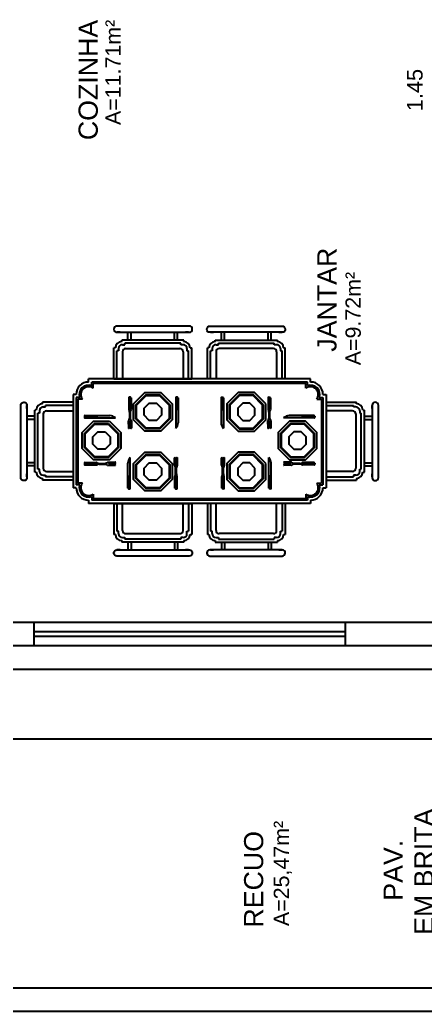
# Model space of a CAD drawing. Header units: millimetres. Extents: x 2426 to 2585, y 1215 to 1309.
# Drawn here: x 2522.07 to 2524.68, y 1273.99 to 1280.36 of the extents above; entities that cross this region are included whole.
import ezdxf

# ---------------------------------------------------------------- set-up
doc = ezdxf.new("R2010")
doc.units = ezdxf.units.MM
for name, color, linetype in [('01', 1, 'Continuous'), ('02', 2, 'Continuous'), ('A-PEN-B', 5, 'Continuous'), ('A-PEN-C', 4, 'Continuous'), ('A-PEN-G', 3, 'Continuous'), ('A-PEN-M', 6, 'Continuous'), ('TEXTO2', 3, 'Continuous'), ('TXT_0', 7, 'Continuous')]:
    doc.layers.add(name, color=color, linetype=linetype)
doc.styles.add('CARIMBO_DADOS', font='arial.ttf', dxfattribs={"height": 0.1})
doc.styles.add('SANSSERIF', font='sas_____.pfb', dxfattribs={"height": 1})

msp = doc.modelspace()

# ---------------------------------------------------------------- linework, layer by layer
at = {"layer": '01', "color": 253}
for p, q in [((2522.7333, 1278.2722), (2522.7483, 1278.2722)), ((2522.7483, 1278.2722), (2522.7483, 1278.2822)), ((2523.1079, 1278.2822), (2522.7483, 1278.2822)), ((2522.7883, 1278.3022), (2522.7683, 1278.3022)), ((2523.0879, 1278.3022), (2523.0679, 1278.3022)), ((2523.1079, 1278.2722), (2523.1079, 1278.2822)), ((2523.1229, 1278.2722), (2523.1079, 1278.2722)), ((2523.3344, 1278.2722), (2523.3494, 1278.2722)), ((2523.3494, 1278.2722), (2523.3494, 1278.2822)), ((2523.3494, 1278.2822), (2523.7091, 1278.2822)), ((2523.3694, 1278.3022), (2523.3894, 1278.3022)), ((2523.6691, 1278.3022), (2523.6891, 1278.3022)), ((2523.7091, 1278.2722), (2523.7091, 1278.2822)), ((2523.7241, 1278.2722), (2523.7091, 1278.2722)), ((2522.6981, 1278.0522), (2522.6981, 1278.2322)), ((2522.7083, 1278.2322), (2522.6981, 1278.2322)), ((2522.7083, 1278.2472), (2522.7083, 1278.2322)), ((2522.7333, 1278.2272), (2522.7333, 1278.0522)), ((2522.7533, 1278.2472), (2523.1029, 1278.2472)), ((2523.1229, 1278.2272), (2523.1229, 1278.0522)), ((2523.1479, 1278.2472), (2523.1479, 1278.2322)), ((2523.1479, 1278.2322), (2523.1581, 1278.2322)), ((2523.1581, 1278.0522), (2523.1581, 1278.2322)), ((2523.2993, 1278.0522), (2523.2993, 1278.2322)), ((2523.3094, 1278.2322), (2523.2993, 1278.2322)), ((2523.3094, 1278.2472), (2523.3094, 1278.2322)), ((2523.3344, 1278.2272), (2523.3344, 1278.0522)), ((2523.7041, 1278.2472), (2523.3544, 1278.2472)), ((2523.7241, 1278.2272), (2523.7241, 1278.0522)), ((2523.7491, 1278.2472), (2523.7491, 1278.2322)), ((2523.7491, 1278.2322), (2523.7593, 1278.2322)), ((2523.7593, 1278.0522), (2523.7593, 1278.2322)), ((2522.5356, 1278.0087), (2522.5356, 1278.0322)), ((2523.9217, 1278.0322), (2522.5356, 1278.0322)), ((2522.5456, 1277.9922), (2522.5456, 1278.0222)), ((2523.9117, 1278.0222), (2522.5456, 1278.0222)), ((2522.6781, 1278.0522), (2523.1781, 1278.0522)), ((2523.1781, 1278.0522), (2522.6781, 1278.0522)), ((2523.7793, 1278.0522), (2523.2793, 1278.0522)), ((2523.7793, 1278.0522), (2523.2793, 1278.0522)), ((2523.9117, 1277.9922), (2523.9117, 1278.0222)), ((2523.9217, 1278.0087), (2523.9217, 1278.0322)), ((2522.2397, 1277.872), (2522.2397, 1277.8822)), ((2522.4197, 1277.8822), (2522.2397, 1277.8822)), ((2522.4156, 1277.9022), (2522.4156, 1277.4022)), ((2522.459, 1277.9322), (2522.4356, 1277.9322)), ((2522.4356, 1277.9322), (2522.4356, 1277.3722)), ((2522.4756, 1277.9222), (2522.4456, 1277.9222)), ((2522.4456, 1277.9222), (2522.4456, 1277.3822)), ((2522.7734, 1277.9304), (2522.7734, 1277.8559)), ((2522.7764, 1277.9304), (2522.7764, 1277.8619)), ((2522.7844, 1277.9344), (2522.7774, 1277.9344)), ((2522.7844, 1277.9314), (2522.7774, 1277.9314)), ((2522.7854, 1277.9304), (2522.7854, 1277.8619)), ((2522.7884, 1277.9304), (2522.7884, 1277.8559)), ((2523.0755, 1277.9304), (2523.0755, 1277.7344)), ((2523.0785, 1277.9284), (2523.0785, 1277.8604)), ((2523.0865, 1277.9344), (2523.0795, 1277.9344)), ((2523.0845, 1277.9314), (2523.0815, 1277.9314)), ((2523.0875, 1277.9284), (2523.0875, 1277.8604)), ((2523.0905, 1277.9304), (2523.0905, 1277.7703)), ((2523.3668, 1277.9304), (2523.3668, 1277.7703)), ((2523.3698, 1277.9284), (2523.3698, 1277.8604)), ((2523.3708, 1277.9344), (2523.3778, 1277.9344)), ((2523.3728, 1277.9314), (2523.3758, 1277.9314)), ((2523.3788, 1277.9284), (2523.3788, 1277.8604)), ((2523.3818, 1277.9304), (2523.3818, 1277.7344)), ((2523.6689, 1277.9304), (2523.6689, 1277.8559)), ((2523.6719, 1277.9304), (2523.6719, 1277.8619)), ((2523.6729, 1277.9344), (2523.6799, 1277.9344)), ((2523.6729, 1277.9314), (2523.6799, 1277.9314)), ((2523.6809, 1277.9304), (2523.6809, 1277.8619)), ((2523.6839, 1277.9304), (2523.6839, 1277.8559)), ((2523.9817, 1277.9222), (2524.0117, 1277.9222)), ((2523.9983, 1277.9322), (2524.0217, 1277.9322)), ((2524.0117, 1277.9222), (2524.0117, 1277.3822)), ((2524.0217, 1277.9322), (2524.0217, 1277.3722)), ((2524.0417, 1277.9022), (2524.0417, 1277.4022)), ((2524.0417, 1277.8822), (2524.2176, 1277.8822)), ((2524.2176, 1277.872), (2524.2176, 1277.8822)), ((2522.1697, 1277.792), (2522.1697, 1277.812)), ((2522.1997, 1277.832), (2522.1897, 1277.832)), ((2522.1897, 1277.4724), (2522.1897, 1277.832)), ((2522.1997, 1277.847), (2522.1997, 1277.832)), ((2522.2247, 1277.872), (2522.2397, 1277.872)), ((2522.2247, 1277.827), (2522.2247, 1277.4774)), ((2522.2447, 1277.847), (2522.4197, 1277.847)), ((2522.4887, 1277.812), (2522.4887, 1277.805)), ((2522.4917, 1277.81), (2522.4917, 1277.807)), ((2522.4927, 1277.816), (2522.6528, 1277.816)), ((2522.4947, 1277.813), (2522.5627, 1277.813)), ((2522.5657, 1277.81), (2522.5657, 1277.807)), ((2522.5687, 1277.816), (2522.5687, 1277.801)), ((2522.7734, 1277.8559), (2522.7884, 1277.8559)), ((2522.7784, 1277.8394), (2522.7784, 1277.7994)), ((2522.7824, 1277.8589), (2522.7794, 1277.8589)), ((2522.7834, 1277.8394), (2522.7834, 1277.7994)), ((2523.0905, 1277.8544), (2523.0755, 1277.8544)), ((2523.0845, 1277.8574), (2523.0815, 1277.8574)), ((2523.3668, 1277.8544), (2523.3818, 1277.8544)), ((2523.3728, 1277.8574), (2523.3758, 1277.8574)), ((2523.6839, 1277.8559), (2523.6689, 1277.8559)), ((2523.6739, 1277.8394), (2523.6739, 1277.7994)), ((2523.6749, 1277.8589), (2523.6779, 1277.8589)), ((2523.6789, 1277.8394), (2523.6789, 1277.7994)), ((2523.9646, 1277.816), (2523.8045, 1277.816)), ((2523.8886, 1277.816), (2523.8886, 1277.801)), ((2523.8916, 1277.81), (2523.8916, 1277.807)), ((2523.9626, 1277.813), (2523.8946, 1277.813)), ((2523.9656, 1277.81), (2523.9656, 1277.807)), ((2523.9686, 1277.812), (2523.9686, 1277.805)), ((2524.2126, 1277.847), (2524.0417, 1277.847)), ((2524.2326, 1277.872), (2524.2176, 1277.872)), ((2524.2326, 1277.827), (2524.2326, 1277.4774)), ((2524.2576, 1277.847), (2524.2576, 1277.832)), ((2524.2576, 1277.832), (2524.2676, 1277.832)), ((2524.2676, 1277.4724), (2524.2676, 1277.832)), ((2524.2876, 1277.792), (2524.2876, 1277.812)), ((2522.4927, 1277.801), (2522.6887, 1277.801)), ((2522.4947, 1277.804), (2522.5627, 1277.804)), ((2522.7709, 1277.7831), (2522.7713, 1277.7371)), ((2522.7739, 1277.7767), (2522.7736, 1277.7371)), ((2522.7753, 1277.7794), (2522.7752, 1277.7794)), ((2522.7766, 1277.7767), (2522.777, 1277.7371)), ((2522.7796, 1277.7767), (2522.7793, 1277.7371)), ((2522.781, 1277.7794), (2522.7809, 1277.7794)), ((2522.7823, 1277.7767), (2522.7826, 1277.7371)), ((2522.7853, 1277.7767), (2522.7849, 1277.7371)), ((2522.7866, 1277.7794), (2522.7866, 1277.7794)), ((2522.7879, 1277.7767), (2522.7883, 1277.7371)), ((2522.7909, 1277.7831), (2522.7906, 1277.7371)), ((2523.6664, 1277.7831), (2523.6667, 1277.7371)), ((2523.6694, 1277.7767), (2523.669, 1277.7371)), ((2523.6707, 1277.7794), (2523.6708, 1277.7794)), ((2523.6721, 1277.7767), (2523.6724, 1277.7371)), ((2523.6751, 1277.7767), (2523.6747, 1277.7371)), ((2523.6764, 1277.7794), (2523.6764, 1277.7794)), ((2523.6777, 1277.7767), (2523.6781, 1277.7371)), ((2523.6807, 1277.7767), (2523.6803, 1277.7371)), ((2523.682, 1277.7794), (2523.6821, 1277.7794)), ((2523.6834, 1277.7767), (2523.6837, 1277.7371)), ((2523.6864, 1277.7831), (2523.686, 1277.7371)), ((2523.9646, 1277.801), (2523.7686, 1277.801)), ((2523.9626, 1277.804), (2523.8946, 1277.804)), ((2522.7724, 1277.7344), (2522.7724, 1277.7344)), ((2522.7781, 1277.7344), (2522.7781, 1277.7344)), ((2522.7838, 1277.7344), (2522.7838, 1277.7344)), ((2522.7894, 1277.7344), (2522.7894, 1277.7344)), ((2523.6679, 1277.7344), (2523.6679, 1277.7344)), ((2523.6736, 1277.7344), (2523.6736, 1277.7344)), ((2523.6792, 1277.7344), (2523.6792, 1277.7344)), ((2523.6849, 1277.7344), (2523.6849, 1277.7344)), ((2522.1697, 1277.4924), (2522.1697, 1277.5124)), ((2522.4887, 1277.51), (2522.4887, 1277.503)), ((2522.4917, 1277.51), (2522.4917, 1277.503)), ((2522.4927, 1277.514), (2522.5673, 1277.514)), ((2522.4927, 1277.511), (2522.5613, 1277.511)), ((2522.4927, 1277.502), (2522.5613, 1277.502)), ((2522.4927, 1277.499), (2522.5673, 1277.499)), ((2522.5643, 1277.508), (2522.5643, 1277.505)), ((2522.5673, 1277.499), (2522.5673, 1277.514)), ((2522.5837, 1277.509), (2522.6237, 1277.509)), ((2522.5837, 1277.504), (2522.6237, 1277.504)), ((2522.6401, 1277.5165), (2522.686, 1277.5161)), ((2522.6401, 1277.4965), (2522.686, 1277.4968)), ((2522.6437, 1277.5122), (2522.6437, 1277.5121)), ((2522.6437, 1277.5065), (2522.6437, 1277.5064)), ((2522.6437, 1277.5008), (2522.6437, 1277.5008)), ((2522.6464, 1277.5135), (2522.686, 1277.5138)), ((2522.6464, 1277.5108), (2522.686, 1277.5104)), ((2522.6464, 1277.5078), (2522.686, 1277.5081)), ((2522.6464, 1277.5051), (2522.686, 1277.5048)), ((2522.6464, 1277.5021), (2522.686, 1277.5025)), ((2522.6464, 1277.4995), (2522.686, 1277.4991)), ((2522.6887, 1277.515), (2522.6887, 1277.5149)), ((2522.6887, 1277.5093), (2522.6887, 1277.5093)), ((2522.6887, 1277.5036), (2522.6887, 1277.5036)), ((2522.6887, 1277.498), (2522.6887, 1277.4979)), ((2522.7682, 1277.3504), (2522.7682, 1277.5104)), ((2522.7832, 1277.3504), (2522.7832, 1277.5464)), ((2523.0677, 1277.4977), (2523.0681, 1277.5436)), ((2523.0692, 1277.5464), (2523.0692, 1277.5464)), ((2523.0707, 1277.504), (2523.0704, 1277.5436)), ((2523.072, 1277.5014), (2523.0721, 1277.5014)), ((2523.0734, 1277.504), (2523.0738, 1277.5436)), ((2523.0749, 1277.5464), (2523.0749, 1277.5464)), ((2523.0764, 1277.504), (2523.076, 1277.5436)), ((2523.0777, 1277.5014), (2523.0778, 1277.5014)), ((2523.0791, 1277.504), (2523.0794, 1277.5436)), ((2523.0806, 1277.5464), (2523.0806, 1277.5464)), ((2523.0821, 1277.504), (2523.0817, 1277.5436)), ((2523.0834, 1277.5014), (2523.0834, 1277.5014)), ((2523.0847, 1277.504), (2523.0851, 1277.5436)), ((2523.0862, 1277.5464), (2523.0862, 1277.5464)), ((2523.0877, 1277.4977), (2523.0873, 1277.5436)), ((2523.3696, 1277.4977), (2523.37, 1277.5436)), ((2523.3711, 1277.5464), (2523.3711, 1277.5464)), ((2523.3726, 1277.504), (2523.3723, 1277.5436)), ((2523.374, 1277.5014), (2523.3739, 1277.5014)), ((2523.3753, 1277.504), (2523.3757, 1277.5436)), ((2523.3768, 1277.5464), (2523.3768, 1277.5464)), ((2523.3783, 1277.504), (2523.3779, 1277.5436)), ((2523.3796, 1277.5014), (2523.3796, 1277.5014)), ((2523.3809, 1277.504), (2523.3813, 1277.5436)), ((2523.3824, 1277.5464), (2523.3824, 1277.5464)), ((2523.3839, 1277.504), (2523.3836, 1277.5436)), ((2523.3853, 1277.5014), (2523.3852, 1277.5014)), ((2523.3866, 1277.504), (2523.3869, 1277.5436)), ((2523.3881, 1277.5464), (2523.3881, 1277.5464)), ((2523.3896, 1277.4977), (2523.3893, 1277.5436)), ((2523.6742, 1277.3504), (2523.6742, 1277.5464)), ((2523.6892, 1277.3504), (2523.6892, 1277.5104)), ((2523.7686, 1277.515), (2523.7686, 1277.5149)), ((2523.7686, 1277.5093), (2523.7686, 1277.5093)), ((2523.7686, 1277.5036), (2523.7686, 1277.5036)), ((2523.7686, 1277.498), (2523.7686, 1277.4979)), ((2523.8173, 1277.5165), (2523.7713, 1277.5161)), ((2523.8109, 1277.5135), (2523.7713, 1277.5138)), ((2523.8109, 1277.5108), (2523.7713, 1277.5104)), ((2523.8109, 1277.5078), (2523.7713, 1277.5081)), ((2523.8109, 1277.5051), (2523.7713, 1277.5048)), ((2523.8109, 1277.5021), (2523.7713, 1277.5025)), ((2523.8109, 1277.4995), (2523.7713, 1277.4991)), ((2523.8173, 1277.4965), (2523.7713, 1277.4968)), ((2523.8136, 1277.5122), (2523.8136, 1277.5121)), ((2523.8136, 1277.5065), (2523.8136, 1277.5064)), ((2523.8136, 1277.5008), (2523.8136, 1277.5008)), ((2523.8736, 1277.509), (2523.8336, 1277.509)), ((2523.8736, 1277.504), (2523.8336, 1277.504)), ((2523.8901, 1277.499), (2523.8901, 1277.514)), ((2523.9646, 1277.514), (2523.8901, 1277.514)), ((2523.9646, 1277.499), (2523.8901, 1277.499)), ((2523.8931, 1277.508), (2523.8931, 1277.505)), ((2523.9646, 1277.511), (2523.8961, 1277.511)), ((2523.9646, 1277.502), (2523.8961, 1277.502)), ((2523.9656, 1277.51), (2523.9656, 1277.503)), ((2523.9686, 1277.51), (2523.9686, 1277.503)), ((2524.2876, 1277.4924), (2524.2876, 1277.5124)), ((2522.1997, 1277.4724), (2522.1897, 1277.4724)), ((2522.1997, 1277.4574), (2522.1997, 1277.4724)), ((2522.2247, 1277.4324), (2522.2397, 1277.4324)), ((2522.2397, 1277.4324), (2522.2397, 1277.4222)), ((2522.2447, 1277.4574), (2522.4197, 1277.4574)), ((2523.0752, 1277.4414), (2523.0752, 1277.4814)), ((2523.0802, 1277.4414), (2523.0802, 1277.4814)), ((2523.3771, 1277.4414), (2523.3771, 1277.4814)), ((2523.3821, 1277.4414), (2523.3821, 1277.4814)), ((2524.2126, 1277.4574), (2524.0417, 1277.4574)), ((2524.2176, 1277.4324), (2524.2176, 1277.4222)), ((2524.2326, 1277.4324), (2524.2176, 1277.4324)), ((2524.2576, 1277.4724), (2524.2676, 1277.4724)), ((2524.2576, 1277.4574), (2524.2576, 1277.4724)), ((2522.4197, 1277.4222), (2522.2397, 1277.4222)), ((2522.459, 1277.3722), (2522.4356, 1277.3722)), ((2522.4756, 1277.3822), (2522.4456, 1277.3822)), ((2522.7682, 1277.4264), (2522.7832, 1277.4264)), ((2522.7712, 1277.3524), (2522.7712, 1277.4204)), ((2522.7742, 1277.4234), (2522.7772, 1277.4234)), ((2522.7802, 1277.3524), (2522.7802, 1277.4204)), ((2523.0852, 1277.4249), (2523.0702, 1277.4249)), ((2523.0702, 1277.3504), (2523.0702, 1277.4249)), ((2523.0732, 1277.3504), (2523.0732, 1277.4189)), ((2523.0762, 1277.4219), (2523.0792, 1277.4219)), ((2523.0822, 1277.3504), (2523.0822, 1277.4189)), ((2523.0852, 1277.3504), (2523.0852, 1277.4249)), ((2523.3721, 1277.3504), (2523.3721, 1277.4249)), ((2523.3721, 1277.4249), (2523.3871, 1277.4249)), ((2523.3751, 1277.3504), (2523.3751, 1277.4189)), ((2523.3811, 1277.4219), (2523.3781, 1277.4219)), ((2523.3841, 1277.3504), (2523.3841, 1277.4189)), ((2523.3871, 1277.3504), (2523.3871, 1277.4249)), ((2523.6892, 1277.4264), (2523.6742, 1277.4264)), ((2523.6772, 1277.3524), (2523.6772, 1277.4204)), ((2523.6832, 1277.4234), (2523.6802, 1277.4234)), ((2523.6862, 1277.3524), (2523.6862, 1277.4204)), ((2523.9817, 1277.3822), (2524.0117, 1277.3822)), ((2523.9983, 1277.3722), (2524.0217, 1277.3722)), ((2524.0417, 1277.4222), (2524.2176, 1277.4222)), ((2522.5456, 1277.3122), (2522.5456, 1277.2822)), ((2522.7722, 1277.3464), (2522.7792, 1277.3464)), ((2522.7742, 1277.3494), (2522.7772, 1277.3494)), ((2523.0742, 1277.3494), (2523.0812, 1277.3494)), ((2523.0742, 1277.3464), (2523.0812, 1277.3464)), ((2523.3831, 1277.3494), (2523.3761, 1277.3494)), ((2523.3831, 1277.3464), (2523.3761, 1277.3464)), ((2523.6852, 1277.3464), (2523.6782, 1277.3464)), ((2523.6832, 1277.3494), (2523.6802, 1277.3494)), ((2523.9117, 1277.3122), (2523.9117, 1277.2822)), ((2522.5356, 1277.2956), (2522.5356, 1277.2722)), ((2523.9217, 1277.2722), (2522.5356, 1277.2722)), ((2523.9117, 1277.2822), (2522.5456, 1277.2822)), ((2523.1781, 1277.2522), (2522.6781, 1277.2522)), ((2522.6781, 1277.2522), (2523.1781, 1277.2522)), ((2522.6981, 1277.2522), (2522.6981, 1277.0722)), ((2522.7333, 1277.0772), (2522.7333, 1277.2522)), ((2523.1229, 1277.0772), (2523.1229, 1277.2522)), ((2523.1581, 1277.2522), (2523.1581, 1277.0722)), ((2523.7793, 1277.2522), (2523.2793, 1277.2522)), ((2523.7793, 1277.2522), (2523.2793, 1277.2522)), ((2523.2993, 1277.2522), (2523.2993, 1277.0722)), ((2523.3344, 1277.0772), (2523.3344, 1277.2522)), ((2523.7241, 1277.0772), (2523.7241, 1277.2522)), ((2523.7593, 1277.2522), (2523.7593, 1277.0722)), ((2523.9217, 1277.2956), (2523.9217, 1277.2722)), ((2522.7083, 1277.0722), (2522.6981, 1277.0722)), ((2522.7083, 1277.0572), (2522.7083, 1277.0722)), ((2522.7533, 1277.0572), (2523.1029, 1277.0572)), ((2523.1479, 1277.0572), (2523.1479, 1277.0722)), ((2523.1479, 1277.0722), (2523.1581, 1277.0722)), ((2523.3094, 1277.0722), (2523.2993, 1277.0722)), ((2523.3094, 1277.0572), (2523.3094, 1277.0722)), ((2523.7041, 1277.0572), (2523.3544, 1277.0572)), ((2523.7491, 1277.0572), (2523.7491, 1277.0722)), ((2523.7491, 1277.0722), (2523.7593, 1277.0722)), ((2522.7333, 1277.0322), (2522.7483, 1277.0322)), ((2522.7483, 1277.0322), (2522.7483, 1277.0222)), ((2523.1079, 1277.0222), (2522.7483, 1277.0222)), ((2522.7883, 1277.0022), (2522.7683, 1277.0022)), ((2523.0879, 1277.0022), (2523.0679, 1277.0022)), ((2523.1229, 1277.0322), (2523.1079, 1277.0322)), ((2523.1079, 1277.0322), (2523.1079, 1277.0222)), ((2523.3344, 1277.0322), (2523.3494, 1277.0322)), ((2523.3494, 1277.0322), (2523.3494, 1277.0222)), ((2523.3494, 1277.0222), (2523.7091, 1277.0222)), ((2523.3694, 1277.0022), (2523.3894, 1277.0022)), ((2523.6691, 1277.0022), (2523.6891, 1277.0022)), ((2523.7091, 1277.0322), (2523.7091, 1277.0222)), ((2523.7241, 1277.0322), (2523.7091, 1277.0322))]:
    msp.add_line(p, q, dxfattribs=at)
for points in [[(2522.7683, 1278.3522), (2522.7883, 1278.3522, 0.414214)], [(2523.0679, 1278.3522), (2523.0879, 1278.3522, 0.414214)], [(2523.3894, 1278.3522), (2523.3694, 1278.3522, -0.414214)], [(2523.6891, 1278.3522), (2523.6691, 1278.3522, -0.414214)], [(2522.1197, 1277.812), (2522.1197, 1277.792, -0.414214)], [(2524.3376, 1277.812), (2524.3376, 1277.792, 0.414214)], [(2522.1197, 1277.5124), (2522.1197, 1277.4924, -0.414214)], [(2524.3376, 1277.5124), (2524.3376, 1277.4924, 0.414214)], [(2522.7683, 1276.9522), (2522.7883, 1276.9522, -0.414214)], [(2523.0679, 1276.9522), (2523.0879, 1276.9522, -0.414214)], [(2523.3894, 1276.9522), (2523.3694, 1276.9522, 0.414214)], [(2523.6891, 1276.9522), (2523.6691, 1276.9522, 0.414214)]]:
    msp.add_lwpolyline(points, format="xyb", dxfattribs=at)
for points in [[(2522.8032, 1277.8925), (2522.8764, 1277.9658), (2522.98, 1277.9658), (2523.0532, 1277.8925), (2523.0532, 1277.789), (2522.98, 1277.7158), (2522.8764, 1277.7158), (2522.8032, 1277.789)], [(2522.8182, 1277.8863), (2522.8826, 1277.9508), (2522.9738, 1277.9508), (2523.0382, 1277.8863), (2523.0382, 1277.7952), (2522.9738, 1277.7308), (2522.8826, 1277.7308), (2522.8182, 1277.7952)], [(2522.8232, 1277.8843), (2522.8847, 1277.9458), (2522.9717, 1277.9458), (2523.0332, 1277.8843), (2523.0332, 1277.7973), (2522.9717, 1277.7358), (2522.8847, 1277.7358), (2522.8232, 1277.7973)], [(2523.6541, 1277.8925), (2523.5809, 1277.9658), (2523.4773, 1277.9658), (2523.4041, 1277.8925), (2523.4041, 1277.789), (2523.4773, 1277.7158), (2523.5809, 1277.7158), (2523.6541, 1277.789)], [(2523.6391, 1277.8863), (2523.5747, 1277.9508), (2523.4836, 1277.9508), (2523.4191, 1277.8863), (2523.4191, 1277.7952), (2523.4836, 1277.7308), (2523.5747, 1277.7308), (2523.6391, 1277.7952)], [(2523.6341, 1277.8843), (2523.5726, 1277.9458), (2523.4856, 1277.9458), (2523.4241, 1277.8843), (2523.4241, 1277.7973), (2523.4856, 1277.7358), (2523.5726, 1277.7358), (2523.6341, 1277.7973)], [(2522.8732, 1277.8635), (2522.9054, 1277.8958), (2522.951, 1277.8958), (2522.9832, 1277.8635), (2522.9832, 1277.818), (2522.951, 1277.7858), (2522.9054, 1277.7858), (2522.8732, 1277.818)], [(2523.5841, 1277.8635), (2523.5519, 1277.8958), (2523.5063, 1277.8958), (2523.4741, 1277.8635), (2523.4741, 1277.818), (2523.5063, 1277.7858), (2523.5519, 1277.7858), (2523.5841, 1277.818)], [(2522.6507, 1277.781), (2522.7239, 1277.7078), (2522.7239, 1277.6042), (2522.6507, 1277.531), (2522.5471, 1277.531), (2522.4739, 1277.6042), (2522.4739, 1277.7078), (2522.5471, 1277.781)], [(2522.6445, 1277.766), (2522.7089, 1277.7015), (2522.7089, 1277.6104), (2522.6445, 1277.546), (2522.5533, 1277.546), (2522.4889, 1277.6104), (2522.4889, 1277.7015), (2522.5533, 1277.766)], [(2522.6424, 1277.761), (2522.7039, 1277.6995), (2522.7039, 1277.6125), (2522.6424, 1277.551), (2522.5554, 1277.551), (2522.4939, 1277.6125), (2522.4939, 1277.6995), (2522.5554, 1277.761)], [(2523.8066, 1277.781), (2523.7334, 1277.7078), (2523.7334, 1277.6042), (2523.8066, 1277.531), (2523.9102, 1277.531), (2523.9834, 1277.6042), (2523.9834, 1277.7078), (2523.9102, 1277.781)], [(2523.8129, 1277.766), (2523.7484, 1277.7015), (2523.7484, 1277.6104), (2523.8129, 1277.546), (2523.904, 1277.546), (2523.9684, 1277.6104), (2523.9684, 1277.7015), (2523.904, 1277.766)], [(2523.8149, 1277.761), (2523.7534, 1277.6995), (2523.7534, 1277.6125), (2523.8149, 1277.551), (2523.9019, 1277.551), (2523.9634, 1277.6125), (2523.9634, 1277.6995), (2523.9019, 1277.761)], [(2522.6217, 1277.711), (2522.6539, 1277.6788), (2522.6539, 1277.6332), (2522.6217, 1277.601), (2522.5761, 1277.601), (2522.5439, 1277.6332), (2522.5439, 1277.6788), (2522.5761, 1277.711)], [(2523.8356, 1277.711), (2523.8034, 1277.6788), (2523.8034, 1277.6332), (2523.8356, 1277.601), (2523.8812, 1277.601), (2523.9134, 1277.6332), (2523.9134, 1277.6788), (2523.8812, 1277.711)], [(2522.8032, 1277.5083), (2522.8764, 1277.5816), (2522.98, 1277.5816), (2523.0532, 1277.5083), (2523.0532, 1277.4048), (2522.98, 1277.3316), (2522.8764, 1277.3316), (2522.8032, 1277.4048)], [(2522.8182, 1277.5021), (2522.8826, 1277.5666), (2522.9738, 1277.5666), (2523.0382, 1277.5021), (2523.0382, 1277.411), (2522.9738, 1277.3466), (2522.8826, 1277.3466), (2522.8182, 1277.411)], [(2522.8232, 1277.5001), (2522.8847, 1277.5616), (2522.9717, 1277.5616), (2523.0332, 1277.5001), (2523.0332, 1277.4131), (2522.9717, 1277.3516), (2522.8847, 1277.3516), (2522.8232, 1277.4131)], [(2523.6541, 1277.5083), (2523.5809, 1277.5816), (2523.4773, 1277.5816), (2523.4041, 1277.5083), (2523.4041, 1277.4048), (2523.4773, 1277.3316), (2523.5809, 1277.3316), (2523.6541, 1277.4048)], [(2523.6391, 1277.5021), (2523.5747, 1277.5666), (2523.4836, 1277.5666), (2523.4191, 1277.5021), (2523.4191, 1277.411), (2523.4836, 1277.3466), (2523.5747, 1277.3466), (2523.6391, 1277.411)], [(2523.6341, 1277.5001), (2523.5726, 1277.5616), (2523.4856, 1277.5616), (2523.4241, 1277.5001), (2523.4241, 1277.4131), (2523.4856, 1277.3516), (2523.5726, 1277.3516), (2523.6341, 1277.4131)], [(2522.8732, 1277.4793), (2522.9054, 1277.5116), (2522.951, 1277.5116), (2522.9832, 1277.4793), (2522.9832, 1277.4338), (2522.951, 1277.4016), (2522.9054, 1277.4016), (2522.8732, 1277.4338)], [(2523.5841, 1277.4793), (2523.5519, 1277.5116), (2523.5063, 1277.5116), (2523.4741, 1277.4793), (2523.4741, 1277.4338), (2523.5063, 1277.4016), (2523.5519, 1277.4016), (2523.5841, 1277.4338)]]:
    msp.add_lwpolyline(points, close=True, dxfattribs=at)
for centre, radius, start, end in [((2522.7333, 1278.2472), 0.025, 90, 180), ((2523.1229, 1278.2472), 0.025, 0, 90), ((2523.3344, 1278.2472), 0.025, 90, 180), ((2523.7241, 1278.2472), 0.025, 0, 90), ((2522.7533, 1278.2272), 0.02, 90, 180), ((2523.1029, 1278.2272), 0.02, 0, 90), ((2523.3544, 1278.2272), 0.02, 90, 180), ((2523.7041, 1278.2272), 0.02, 0, 90), ((2522.5156, 1277.9522), 0.06, 70.52878, 199.47122), ((2522.5156, 1277.9522), 0.05, 53.1301, 216.8699), ((2523.9417, 1277.9522), 0.05, 323.1301, 126.8699), ((2523.9417, 1277.9522), 0.06, 340.52878, 109.47122), ((2522.7774, 1277.9304), 0.004, 90, 180), ((2522.7774, 1277.9304), 0.001, 90, 180), ((2522.7844, 1277.9304), 0.004, 0, 90), ((2522.7844, 1277.9304), 0.001, 0, 90), ((2523.0795, 1277.9304), 0.004, 90, 180), ((2523.0815, 1277.9284), 0.003, 90, 180), ((2523.0845, 1277.9284), 0.003, 0, 90), ((2523.0865, 1277.9304), 0.004, 0, 90), ((2523.3708, 1277.9304), 0.004, 90, 180), ((2523.3728, 1277.9284), 0.003, 90, 180), ((2523.3758, 1277.9284), 0.003, 0, 90), ((2523.3778, 1277.9304), 0.004, 0, 90), ((2523.6729, 1277.9304), 0.004, 90, 180), ((2523.6729, 1277.9304), 0.001, 90, 180), ((2523.6799, 1277.9304), 0.004, 0, 90), ((2523.6799, 1277.9304), 0.001, 0, 90), ((2522.2247, 1277.847), 0.025, 90, 180), ((2522.2447, 1277.827), 0.02, 90, 180), ((2522.4927, 1277.812), 0.004, 90, 180), ((2522.4947, 1277.81), 0.003, 90, 180), ((2522.5627, 1277.81), 0.003, 0, 90), ((2522.6488, 1277.7559), 0.0603, 48.49654, 86.19682), ((2522.7773, 1277.8559), 0.00385, 180, 219.36054), ((2522.7598, 1277.8415), 0.0187, 353.468, 39.36054), ((2522.7794, 1277.8619), 0.003, 180, 270), ((2522.7824, 1277.8619), 0.003, 270, 0), ((2522.802, 1277.8415), 0.0187, 140.63946, 186.532), ((2522.7846, 1277.8559), 0.00385, 320.63946, 0), ((2523.0815, 1277.8604), 0.003, 180, 270), ((2523.0845, 1277.8604), 0.003, 270, 0), ((2523.3728, 1277.8604), 0.003, 180, 270), ((2523.3758, 1277.8604), 0.003, 270, 0), ((2523.6727, 1277.8559), 0.00385, 180, 219.36054), ((2523.6553, 1277.8415), 0.0187, 353.468, 39.36054), ((2523.6749, 1277.8619), 0.003, 180, 270), ((2523.6779, 1277.8619), 0.003, 270, 0), ((2523.6975, 1277.8415), 0.0187, 140.63946, 186.532), ((2523.68, 1277.8559), 0.00385, 320.63946, 0), ((2523.8085, 1277.7559), 0.0603, 93.80318, 131.50346), ((2523.8946, 1277.81), 0.003, 90, 180), ((2523.9626, 1277.81), 0.003, 0, 90), ((2523.9646, 1277.812), 0.004, 0, 90), ((2524.2126, 1277.827), 0.02, 0, 90), ((2524.2326, 1277.847), 0.025, 0, 90), ((2522.4927, 1277.805), 0.004, 180, 270), ((2522.4947, 1277.807), 0.003, 180, 270), ((2522.5627, 1277.807), 0.003, 270, 0), ((2522.7748, 1277.7831), 0.00385, 142.61342, 180), ((2522.7415, 1277.8085), 0.038, 322.61342, 346.17767), ((2522.777, 1277.7769), 0.00306, 125.05744, 182.80294), ((2522.7735, 1277.7769), 0.00306, 357.19706, 54.94256), ((2522.7827, 1277.7769), 0.00306, 125.05744, 182.80294), ((2522.7792, 1277.7769), 0.00306, 357.19706, 54.94256), ((2522.8203, 1277.8085), 0.038, 193.82233, 217.38658), ((2522.7883, 1277.7769), 0.00306, 125.05744, 182.80294), ((2522.7849, 1277.7769), 0.00306, 357.19706, 54.94256), ((2522.7871, 1277.7831), 0.00385, 0, 37.38658), ((2523.0303, 1277.7743), 0.0603, 318.49654, 356.19682), ((2523.427, 1277.7743), 0.0603, 183.80318, 221.50346), ((2523.6702, 1277.7831), 0.00385, 142.61342, 180), ((2523.637, 1277.8085), 0.038, 322.61342, 346.17767), ((2523.6725, 1277.7769), 0.00306, 125.05744, 182.80294), ((2523.669, 1277.7769), 0.00306, 357.19706, 54.94256), ((2523.6781, 1277.7769), 0.00306, 125.05744, 182.80294), ((2523.6747, 1277.7769), 0.00306, 357.19706, 54.94256), ((2523.7158, 1277.8085), 0.038, 193.82233, 217.38658), ((2523.6838, 1277.7769), 0.00306, 125.05744, 182.80294), ((2523.6803, 1277.7769), 0.00306, 357.19706, 54.94256), ((2523.6825, 1277.7831), 0.00385, 0, 37.38658), ((2523.8946, 1277.807), 0.003, 180, 270), ((2523.9626, 1277.807), 0.003, 270, 0), ((2523.9646, 1277.805), 0.004, 270, 0), ((2522.774, 1277.7366), 0.00272, 168.99562, 234.79649), ((2522.7709, 1277.7367), 0.00275, 304.64652, 10.12991), ((2522.7797, 1277.7366), 0.00272, 168.99562, 234.79649), ((2522.7765, 1277.7367), 0.00275, 304.64652, 10.12991), ((2522.7853, 1277.7367), 0.00275, 169.87009, 235.35348), ((2522.7822, 1277.7366), 0.00273, 304.92368, 10.56665), ((2522.791, 1277.7367), 0.00275, 169.87009, 235.35348), ((2522.7879, 1277.7367), 0.00275, 304.64652, 10.12991), ((2523.6694, 1277.7367), 0.00275, 169.87009, 235.35348), ((2523.6663, 1277.7367), 0.00275, 304.64652, 10.12991), ((2523.6751, 1277.7366), 0.00273, 169.43335, 235.07632), ((2523.672, 1277.7367), 0.00275, 304.64652, 10.12991), ((2523.6808, 1277.7367), 0.00275, 169.87009, 235.35348), ((2523.6777, 1277.7366), 0.00272, 305.20351, 11.00438), ((2523.6864, 1277.7367), 0.00275, 169.87009, 235.35348), ((2523.6833, 1277.7366), 0.00272, 305.20351, 11.00438), ((2522.4927, 1277.51), 0.004, 90, 180), ((2522.4927, 1277.503), 0.004, 180, 270), ((2522.4927, 1277.51), 0.001, 90, 180), ((2522.4927, 1277.503), 0.001, 180, 270), ((2522.5613, 1277.508), 0.003, 0, 90), ((2522.5613, 1277.505), 0.003, 270, 0), ((2522.5673, 1277.5101), 0.00385, 50.63946, 90), ((2522.5673, 1277.5028), 0.00385, 270, 309.36054), ((2522.5816, 1277.5276), 0.0187, 230.63946, 276.532), ((2522.5816, 1277.4853), 0.0187, 83.468, 129.36054), ((2522.6146, 1277.5459), 0.038, 283.82233, 307.38658), ((2522.6146, 1277.467), 0.038, 52.61342, 76.17767), ((2522.6401, 1277.5126), 0.00385, 90, 127.38658), ((2522.6401, 1277.5003), 0.00385, 232.61342, 270), ((2522.6462, 1277.5104), 0.00306, 87.19706, 144.94256), ((2522.6462, 1277.5138), 0.00306, 215.05744, 272.80294), ((2522.6462, 1277.5047), 0.00306, 87.19706, 144.94256), ((2522.6462, 1277.5082), 0.00306, 215.05744, 272.80294), ((2522.6462, 1277.4991), 0.00306, 87.19706, 144.94256), ((2522.6462, 1277.5025), 0.00306, 215.05744, 272.80294), ((2522.6865, 1277.5134), 0.00275, 34.64652, 100.12991), ((2522.6865, 1277.5165), 0.00275, 259.87009, 325.35348), ((2522.6865, 1277.5077), 0.00273, 34.92368, 100.56665), ((2522.6865, 1277.5108), 0.00275, 259.87009, 325.35348), ((2522.6865, 1277.5021), 0.00275, 34.64652, 100.12991), ((2522.6865, 1277.5052), 0.00272, 258.99562, 324.79649), ((2522.6865, 1277.4964), 0.00275, 34.64652, 100.12991), ((2522.6865, 1277.4995), 0.00272, 258.99562, 324.79649), ((2522.8283, 1277.5064), 0.0603, 138.49654, 176.19682), ((2523.0716, 1277.4977), 0.00385, 180, 217.38658), ((2523.0708, 1277.5441), 0.00275, 124.64652, 190.12991), ((2523.0383, 1277.4723), 0.038, 13.82233, 37.38658), ((2523.0677, 1277.5441), 0.00275, 349.87009, 55.35348), ((2523.0738, 1277.5039), 0.00306, 177.19706, 234.94256), ((2523.0703, 1277.5039), 0.00306, 305.05744, 2.80294), ((2523.0765, 1277.5441), 0.00273, 124.92368, 190.56665), ((2523.0733, 1277.5441), 0.00275, 349.87009, 55.35348), ((2523.0795, 1277.5039), 0.00306, 177.19706, 234.94256), ((2523.076, 1277.5039), 0.00306, 305.05744, 2.80294), ((2523.0821, 1277.5441), 0.00275, 124.64652, 190.12991), ((2523.1171, 1277.4723), 0.038, 142.61342, 166.17767), ((2523.079, 1277.5442), 0.00272, 348.99562, 54.79649), ((2523.0851, 1277.5039), 0.00306, 177.19706, 234.94256), ((2523.0817, 1277.5039), 0.00306, 305.05744, 2.80294), ((2523.0878, 1277.5441), 0.00275, 124.64652, 190.12991), ((2523.0847, 1277.5442), 0.00272, 348.99562, 54.79649), ((2523.0839, 1277.4977), 0.00385, 322.61342, 0), ((2523.3734, 1277.4977), 0.00385, 180, 217.38658), ((2523.3727, 1277.5442), 0.00272, 125.20351, 191.00438), ((2523.3402, 1277.4723), 0.038, 13.82233, 37.38658), ((2523.3695, 1277.5441), 0.00275, 349.87009, 55.35348), ((2523.3757, 1277.5039), 0.00306, 177.19706, 234.94256), ((2523.3722, 1277.5039), 0.00306, 305.05744, 2.80294), ((2523.3783, 1277.5442), 0.00272, 125.20351, 191.00438), ((2523.3752, 1277.5441), 0.00275, 349.87009, 55.35348), ((2523.3813, 1277.5039), 0.00306, 177.19706, 234.94256), ((2523.3779, 1277.5039), 0.00306, 305.05744, 2.80294), ((2523.384, 1277.5441), 0.00275, 124.64652, 190.12991), ((2523.419, 1277.4723), 0.038, 142.61342, 166.17767), ((2523.3809, 1277.5441), 0.00273, 349.43335, 55.07632), ((2523.387, 1277.5039), 0.00306, 177.19706, 234.94256), ((2523.3835, 1277.5039), 0.00306, 305.05744, 2.80294), ((2523.3897, 1277.5441), 0.00275, 124.64652, 190.12991), ((2523.3865, 1277.5441), 0.00275, 349.87009, 55.35348), ((2523.3857, 1277.4977), 0.00385, 322.61342, 0), ((2523.629, 1277.5064), 0.0603, 3.80318, 41.50346), ((2523.7709, 1277.5134), 0.00275, 79.87009, 145.35348), ((2523.7709, 1277.5165), 0.00275, 214.64652, 280.12991), ((2523.7708, 1277.5077), 0.00273, 79.43335, 145.07632), ((2523.7709, 1277.5108), 0.00275, 214.64652, 280.12991), ((2523.7709, 1277.5021), 0.00275, 79.87009, 145.35348), ((2523.7708, 1277.5052), 0.00272, 215.20351, 281.00438), ((2523.7709, 1277.4964), 0.00275, 79.87009, 145.35348), ((2523.7708, 1277.4995), 0.00272, 215.20351, 281.00438), ((2523.8111, 1277.5104), 0.00306, 35.05744, 92.80294), ((2523.8111, 1277.5138), 0.00306, 267.19706, 324.94256), ((2523.8111, 1277.5047), 0.00306, 35.05744, 92.80294), ((2523.8111, 1277.5082), 0.00306, 267.19706, 324.94256), ((2523.8111, 1277.4991), 0.00306, 35.05744, 92.80294), ((2523.8111, 1277.5025), 0.00306, 267.19706, 324.94256), ((2523.8173, 1277.5126), 0.00385, 52.61342, 90), ((2523.8173, 1277.5003), 0.00385, 270, 307.38658), ((2523.8427, 1277.5459), 0.038, 232.61342, 256.17767), ((2523.8427, 1277.467), 0.038, 103.82233, 127.38658), ((2523.8757, 1277.5276), 0.0187, 263.468, 309.36054), ((2523.8757, 1277.4853), 0.0187, 50.63946, 96.532), ((2523.8901, 1277.5101), 0.00385, 90, 129.36054), ((2523.8901, 1277.5028), 0.00385, 230.63946, 270), ((2523.8961, 1277.508), 0.003, 90, 180), ((2523.8961, 1277.505), 0.003, 180, 270), ((2523.9646, 1277.51), 0.004, 0, 90), ((2523.9646, 1277.51), 0.001, 0, 90), ((2523.9646, 1277.503), 0.001, 270, 0), ((2523.9646, 1277.503), 0.004, 270, 0), ((2522.2247, 1277.4574), 0.025, 180, 270), ((2522.2447, 1277.4774), 0.02, 180, 270), ((2523.0741, 1277.4249), 0.00385, 140.63946, 180), ((2523.0566, 1277.4392), 0.0187, 320.63946, 6.532), ((2523.0988, 1277.4392), 0.0187, 173.468, 219.36054), ((2523.0814, 1277.4249), 0.00385, 0, 39.36054), ((2523.3759, 1277.4249), 0.00385, 140.63946, 180), ((2523.3585, 1277.4392), 0.0187, 320.63946, 6.532), ((2523.4007, 1277.4392), 0.0187, 173.468, 219.36054), ((2523.3832, 1277.4249), 0.00385, 0, 39.36054), ((2524.2126, 1277.4774), 0.02, 270, 0), ((2524.2326, 1277.4574), 0.025, 270, 0), ((2522.5156, 1277.3522), 0.06, 160.52878, 289.47122), ((2522.5156, 1277.3522), 0.05, 143.1301, 306.8699), ((2522.7742, 1277.4204), 0.003, 90, 180), ((2522.7772, 1277.4204), 0.003, 0, 90), ((2523.0762, 1277.4189), 0.003, 90, 180), ((2523.0792, 1277.4189), 0.003, 0, 90), ((2523.3781, 1277.4189), 0.003, 90, 180), ((2523.3811, 1277.4189), 0.003, 0, 90), ((2523.6802, 1277.4204), 0.003, 90, 180), ((2523.6832, 1277.4204), 0.003, 0, 90), ((2523.9417, 1277.3522), 0.05, 233.1301, 36.8699), ((2523.9417, 1277.3522), 0.06, 250.52878, 19.47122), ((2522.7722, 1277.3504), 0.004, 180, 270), ((2522.7742, 1277.3524), 0.003, 180, 270), ((2522.7772, 1277.3524), 0.003, 270, 0), ((2522.7792, 1277.3504), 0.004, 270, 0), ((2523.0742, 1277.3504), 0.004, 180, 270), ((2523.0742, 1277.3504), 0.001, 180, 270), ((2523.0812, 1277.3504), 0.001, 270, 0), ((2523.0812, 1277.3504), 0.004, 270, 0), ((2523.3761, 1277.3504), 0.004, 180, 270), ((2523.3761, 1277.3504), 0.001, 180, 270), ((2523.3831, 1277.3504), 0.001, 270, 0), ((2523.3831, 1277.3504), 0.004, 270, 0), ((2523.6782, 1277.3504), 0.004, 180, 270), ((2523.6802, 1277.3524), 0.003, 180, 270), ((2523.6832, 1277.3524), 0.003, 270, 0), ((2523.6852, 1277.3504), 0.004, 270, 0), ((2522.7333, 1277.0572), 0.025, 180, 270), ((2522.7533, 1277.0772), 0.02, 180, 270), ((2523.1029, 1277.0772), 0.02, 270, 0), ((2523.1229, 1277.0572), 0.025, 270, 0), ((2523.3344, 1277.0572), 0.025, 180, 270), ((2523.3544, 1277.0772), 0.02, 180, 270), ((2523.7041, 1277.0772), 0.02, 270, 0), ((2523.7241, 1277.0572), 0.025, 270, 0)]:
    msp.add_arc(centre, radius, start, end, dxfattribs=at)
at = {"layer": '02', "color": 253}
for p, q in [((2522.7182, 1278.3522), (2522.6982, 1278.3522)), ((2522.7683, 1278.3022), (2522.7683, 1278.3522)), ((2522.7883, 1278.3022), (2522.7883, 1278.3522)), ((2523.0679, 1278.3022), (2523.0679, 1278.3522)), ((2523.0879, 1278.3022), (2523.0879, 1278.3522)), ((2523.1582, 1278.3522), (2523.1382, 1278.3522)), ((2523.1821, 1278.3712), (2523.1821, 1278.3722)), ((2523.2752, 1278.3712), (2523.2752, 1278.3722)), ((2523.2991, 1278.3522), (2523.3191, 1278.3522)), ((2523.3694, 1278.3022), (2523.3694, 1278.3522)), ((2523.3894, 1278.3022), (2523.3894, 1278.3522)), ((2523.6691, 1278.3022), (2523.6691, 1278.3522)), ((2523.6891, 1278.3022), (2523.6891, 1278.3522)), ((2523.7391, 1278.3522), (2523.7591, 1278.3522)), ((2522.7283, 1278.2922), (2522.7283, 1278.3022)), ((2522.7683, 1278.3022), (2522.7283, 1278.3022)), ((2523.0679, 1278.3022), (2522.7883, 1278.3022)), ((2523.1279, 1278.3022), (2523.0879, 1278.3022)), ((2523.1279, 1278.2922), (2523.1279, 1278.3022)), ((2523.3294, 1278.2922), (2523.3294, 1278.3022)), ((2523.3294, 1278.3022), (2523.3694, 1278.3022)), ((2523.3894, 1278.3022), (2523.6691, 1278.3022)), ((2523.6891, 1278.3022), (2523.7291, 1278.3022)), ((2523.7291, 1278.2922), (2523.7291, 1278.3022)), ((2522.6781, 1278.0522), (2522.6781, 1278.2522)), ((2522.6883, 1278.2522), (2522.6781, 1278.2522)), ((2523.1679, 1278.2522), (2523.1781, 1278.2522)), ((2523.1781, 1278.0522), (2523.1781, 1278.2522)), ((2523.2793, 1278.0522), (2523.2793, 1278.2522)), ((2523.2894, 1278.2522), (2523.2793, 1278.2522)), ((2523.7691, 1278.2522), (2523.7793, 1278.2522)), ((2523.7793, 1278.0522), (2523.7793, 1278.2522)), ((2522.5156, 1278.0322), (2522.5156, 1278.0522)), ((2522.6781, 1278.0522), (2522.5156, 1278.0522)), ((2523.2793, 1278.0522), (2523.1781, 1278.0522)), ((2523.9417, 1278.0522), (2523.7793, 1278.0522)), ((2523.9417, 1278.0322), (2523.9417, 1278.0522)), ((2522.4356, 1277.9522), (2522.4156, 1277.9522)), ((2522.4156, 1277.9522), (2522.4156, 1277.9022)), ((2524.0217, 1277.9522), (2524.0417, 1277.9522)), ((2524.0417, 1277.9522), (2524.0417, 1277.9022)), ((2522.1197, 1277.862), (2522.1197, 1277.882)), ((2522.2197, 1277.892), (2522.2197, 1277.9022)), ((2522.4197, 1277.9022), (2522.2197, 1277.9022)), ((2524.0417, 1277.9022), (2524.2376, 1277.9022)), ((2524.2376, 1277.892), (2524.2376, 1277.9022)), ((2524.3376, 1277.862), (2524.3376, 1277.882)), ((2522.1697, 1277.812), (2522.1197, 1277.812)), ((2522.1797, 1277.852), (2522.1697, 1277.852)), ((2522.1697, 1277.812), (2522.1697, 1277.852)), ((2524.2776, 1277.852), (2524.2876, 1277.852)), ((2524.2876, 1277.812), (2524.2876, 1277.852)), ((2524.2876, 1277.812), (2524.3376, 1277.812)), ((2522.1697, 1277.792), (2522.1197, 1277.792)), ((2522.1697, 1277.5124), (2522.1697, 1277.792)), ((2524.2876, 1277.5124), (2524.2876, 1277.792)), ((2524.2876, 1277.792), (2524.3376, 1277.792)), ((2522.1697, 1277.5124), (2522.1197, 1277.5124)), ((2522.1697, 1277.4924), (2522.1197, 1277.4924)), ((2522.1697, 1277.4524), (2522.1697, 1277.4924)), ((2524.2876, 1277.5124), (2524.3376, 1277.5124)), ((2524.2876, 1277.4524), (2524.2876, 1277.4924)), ((2524.2876, 1277.4924), (2524.3376, 1277.4924)), ((2522.1197, 1277.422), (2522.1197, 1277.442)), ((2522.1797, 1277.4524), (2522.1697, 1277.4524)), ((2524.2776, 1277.4524), (2524.2876, 1277.4524)), ((2524.3376, 1277.422), (2524.3376, 1277.442)), ((2522.1007, 1277.3981), (2522.0997, 1277.3981)), ((2522.2197, 1277.4124), (2522.2197, 1277.4022)), ((2522.4197, 1277.4022), (2522.2197, 1277.4022)), ((2522.4156, 1277.4022), (2522.4156, 1277.3522)), ((2524.0417, 1277.4022), (2524.0417, 1277.3522)), ((2524.0417, 1277.4022), (2524.2376, 1277.4022)), ((2524.2376, 1277.4124), (2524.2376, 1277.4022)), ((2524.3566, 1277.3981), (2524.3576, 1277.3981)), ((2522.4356, 1277.3522), (2522.4156, 1277.3522)), ((2524.0217, 1277.3522), (2524.0417, 1277.3522)), ((2522.5156, 1277.2722), (2522.5156, 1277.2522)), ((2522.6781, 1277.2522), (2522.5156, 1277.2522)), ((2522.6781, 1277.2522), (2522.6781, 1277.0522)), ((2523.2793, 1277.2522), (2523.1781, 1277.2522)), ((2523.1781, 1277.2522), (2523.1781, 1277.0522)), ((2523.2793, 1277.2522), (2523.2793, 1277.0522)), ((2523.9417, 1277.2522), (2523.7793, 1277.2522)), ((2523.7793, 1277.2522), (2523.7793, 1277.0522)), ((2523.9417, 1277.2722), (2523.9417, 1277.2522)), ((2522.6883, 1277.0522), (2522.6781, 1277.0522)), ((2523.1679, 1277.0522), (2523.1781, 1277.0522)), ((2523.2894, 1277.0522), (2523.2793, 1277.0522)), ((2523.7691, 1277.0522), (2523.7793, 1277.0522)), ((2522.7283, 1277.0122), (2522.7283, 1277.0022)), ((2522.7683, 1277.0022), (2522.7283, 1277.0022)), ((2522.7683, 1277.0022), (2522.7683, 1276.9522)), ((2522.7883, 1277.0022), (2522.7883, 1276.9522)), ((2523.0679, 1277.0022), (2522.7883, 1277.0022)), ((2523.0679, 1277.0022), (2523.0679, 1276.9522)), ((2523.0879, 1277.0022), (2523.0879, 1276.9522)), ((2523.1279, 1277.0022), (2523.0879, 1277.0022)), ((2523.1279, 1277.0122), (2523.1279, 1277.0022)), ((2523.3294, 1277.0122), (2523.3294, 1277.0022)), ((2523.3294, 1277.0022), (2523.3694, 1277.0022)), ((2523.3694, 1277.0022), (2523.3694, 1276.9522)), ((2523.3894, 1277.0022), (2523.3894, 1276.9522)), ((2523.3894, 1277.0022), (2523.6691, 1277.0022)), ((2523.6691, 1277.0022), (2523.6691, 1276.9522)), ((2523.6891, 1277.0022), (2523.6891, 1276.9522)), ((2523.6891, 1277.0022), (2523.7291, 1277.0022)), ((2523.7291, 1277.0122), (2523.7291, 1277.0022)), ((2522.7182, 1276.9522), (2522.6982, 1276.9522)), ((2523.1582, 1276.9522), (2523.1382, 1276.9522)), ((2523.1821, 1276.9332), (2523.1821, 1276.9322)), ((2523.2752, 1276.9332), (2523.2752, 1276.9322)), ((2523.2991, 1276.9522), (2523.3191, 1276.9522)), ((2523.7391, 1276.9522), (2523.7591, 1276.9522))]:
    msp.add_line(p, q, dxfattribs=at)
for points in [[(2523.1621, 1278.3922), (2522.6981, 1278.3922, 0.414214), (2522.6781, 1278.3722), (2522.6781, 1278.3712, 0.414214), (2522.6971, 1278.3522), (2522.7683, 1278.3522, 0.414214)], [(2523.1821, 1278.3722, 0.414214), (2523.1621, 1278.3922, 0.414214)], [(2523.2752, 1278.3722, -0.414214), (2523.2952, 1278.3922, -0.414214)], [(2523.2952, 1278.3922), (2523.7593, 1278.3922, -0.414214), (2523.7793, 1278.3722), (2523.7793, 1278.3712, -0.414214), (2523.7603, 1278.3522), (2523.6891, 1278.3522, -0.414214)], [(2522.7883, 1278.3522), (2523.0679, 1278.3522, 0.414214)], [(2523.0879, 1278.3522), (2523.1631, 1278.3522, 0.414214), (2523.1821, 1278.3712)], [(2523.3694, 1278.3522), (2523.2942, 1278.3522, -0.414214), (2523.2752, 1278.3712)], [(2523.6691, 1278.3522), (2523.3894, 1278.3522, -0.414214)], [(2522.0797, 1277.4181), (2522.0797, 1277.8822, -0.414214), (2522.0997, 1277.9022), (2522.1007, 1277.9022, -0.414214), (2522.1197, 1277.8832), (2522.1197, 1277.812, -0.414214)], [(2524.3776, 1277.4181), (2524.3776, 1277.8822, 0.414214), (2524.3576, 1277.9022), (2524.3566, 1277.9022, 0.414214), (2524.3376, 1277.8832), (2524.3376, 1277.812, 0.414214)], [(2522.1197, 1277.792), (2522.1197, 1277.5124, -0.414214)], [(2524.3376, 1277.792), (2524.3376, 1277.5124, 0.414214)], [(2522.1197, 1277.4924), (2522.1197, 1277.4171, -0.414214), (2522.1007, 1277.3981)], [(2524.3376, 1277.4924), (2524.3376, 1277.4171, 0.414214), (2524.3566, 1277.3981)], [(2522.0997, 1277.3981, -0.414214), (2522.0797, 1277.4181, -0.414214)], [(2524.3576, 1277.3981, 0.414214), (2524.3776, 1277.4181, 0.414214)], [(2523.1621, 1276.9122), (2522.6981, 1276.9122, -0.414214), (2522.6781, 1276.9322), (2522.6781, 1276.9332, -0.414214), (2522.6971, 1276.9522), (2522.7683, 1276.9522, -0.414214)], [(2522.7883, 1276.9522), (2523.0679, 1276.9522, -0.414214)], [(2523.0879, 1276.9522), (2523.1631, 1276.9522, -0.414214), (2523.1821, 1276.9332)], [(2523.1821, 1276.9322, -0.414214), (2523.1621, 1276.9122, -0.414214)], [(2523.3694, 1276.9522), (2523.2942, 1276.9522, 0.414214), (2523.2752, 1276.9332)], [(2523.2752, 1276.9322, 0.414214), (2523.2952, 1276.9122, 0.414214)], [(2523.2952, 1276.9122), (2523.7593, 1276.9122, 0.414214), (2523.7793, 1276.9322), (2523.7793, 1276.9332, 0.414214), (2523.7603, 1276.9522), (2523.6891, 1276.9522, 0.414214)], [(2523.6691, 1276.9522), (2523.3894, 1276.9522, 0.414214)]]:
    msp.add_lwpolyline(points, format="xyb", dxfattribs=at)
for centre, radius, start, end in [((2522.7283, 1278.2522), 0.04, 90, 180), ((2523.1279, 1278.2522), 0.04, 0, 90), ((2523.3294, 1278.2522), 0.04, 90, 180), ((2523.7291, 1278.2522), 0.04, 0, 90), ((2522.5156, 1277.9522), 0.08, 90, 180), ((2523.9417, 1277.9522), 0.08, 0, 90), ((2522.2197, 1277.852), 0.04, 90, 180), ((2524.2376, 1277.852), 0.04, 0, 90), ((2522.2197, 1277.4524), 0.04, 180, 270), ((2524.2376, 1277.4524), 0.04, 270, 0), ((2522.5156, 1277.3522), 0.08, 180, 270), ((2523.9417, 1277.3522), 0.08, 270, 0), ((2522.7283, 1277.0522), 0.04, 180, 270), ((2523.1279, 1277.0522), 0.04, 270, 0), ((2523.3294, 1277.0522), 0.04, 180, 270), ((2523.7291, 1277.0522), 0.04, 270, 0)]:
    msp.add_arc(centre, radius, start, end, dxfattribs=at)
at = {"layer": 'A-PEN-B', "color": 253}
for p, q in [((2521.328, 1276.4873), (2528.378, 1276.4873)), ((2521.328, 1276.3373), (2528.528, 1276.3373)), ((2521.928, 1275.7373), (2532.328, 1275.7373)), ((2511.378, 1274.1373), (2541.078, 1274.1373)), ((2511.228, 1273.9873), (2541.228, 1273.9873))]:
    msp.add_line(p, q, dxfattribs=at)
at = {"layer": 'A-PEN-C', "color": 253}
for p, q in [((2522.1655, 1276.4873), (2524.1655, 1276.4873)), ((2522.1655, 1276.3373), (2522.1655, 1276.4873)), ((2524.1655, 1276.3373), (2524.1655, 1276.4873)), ((2522.1655, 1276.3373), (2524.1655, 1276.3373))]:
    msp.add_line(p, q, dxfattribs=at)
at = {"layer": 'A-PEN-G', "color": 253}
for p, q in [((2522.1655, 1276.4273), (2524.1655, 1276.4273)), ((2522.1655, 1276.3973), (2524.1655, 1276.3973))]:
    msp.add_line(p, q, dxfattribs=at)
at = {"layer": 'A-PEN-M', "color": 253, "ltscale": 0.25}
msp.add_line((2521.338, 1276.1859), (2528.368, 1276.1859), dxfattribs=at)

# ---------------------------------------------------------------- texts
at = {"layer": 'A-PEN-B', "color": 253, "insert": (2524.6126, 1279.9092), "char_height": 0.1, "attachment_point": 5, "rotation": 90, "style": 'CARIMBO_DADOS'}
msp.add_mtext('\\A1;1.45', dxfattribs=at)
at = {"layer": 'TEXTO2', "color": 253, "style": 'SANSSERIF'}
for s, p in [('COZINHA', (2522.5746, 1279.5871)), ('JANTAR', (2524.1088, 1278.2269)), ('EM BRITA', (2524.731, 1274.4779)), ('RECUO', (2523.6379, 1274.5245)), ('PAV.', (2524.5346, 1274.6975))]:
    msp.add_text(s, height=0.12312, rotation=90, dxfattribs=at).set_placement(p)
at = {"layer": 'TXT_0', "color": 253, "style": 'SANSSERIF'}
for s, p in [('A=11.71m²', (2522.7223, 1279.6842)), ('A=9.72m²', (2524.265, 1278.1398)), ('A=25,47m²', (2523.804, 1274.5342))]:
    msp.add_text(s, height=0.0985, rotation=90, dxfattribs=at).set_placement(p)

doc.saveas('drawing.dxf')
